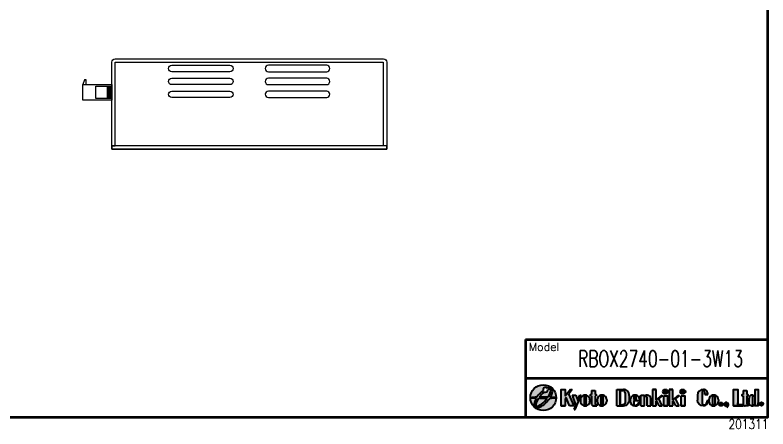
# Model space of a CAD drawing. Header units: millimetres. Extents: x 4 to 387, y 0 to 281.
# Drawn here: x 154.1 to 387, y 0.3 to 128.5 of the extents above; entities that cross this region are included whole.
import ezdxf

# ---------------------------------------------------------------- set-up
doc = ezdxf.new("R2010")
doc.units = ezdxf.units.MM
doc.linetypes.add('HIDDEN', pattern=[0.375, 0.25, -0.125])
doc.layers.get('0').update_dxf_attribs({"lineweight": 30})
doc.layers.add('0 @ 1', color=7, linetype='Continuous', lineweight=30)
doc.layers.add('AUX', color=7, linetype='Continuous', lineweight=40)
doc.styles.get("Standard").update_dxf_attribs({"font": 'simplex.shx', "width": 0.8, "bigfont": 'extfont.shx'})

# ---------------------------------------------------------------- blocks, each defined once
blk = doc.blocks.new('A$C58A435ED')
h = blk.add_hatch(color=256)
edge = h.paths.add_edge_path()
edge.add_ellipse((3.773587198117354, 4.196817087367676), major_axis=(2.361812504366488, 2.716954488801899), ratio=0.3819444444444653, start_angle=36.91420710907818, end_angle=132.4984448425061, ccw=False)
edge.add_arc((4.65000007218421, 6.399999378670387), 0.7500000000000107, 47.716325140725814, 192.9194600169402, ccw=False)
edge.add_ellipse((3.773587198117354, 4.196817087367676), major_axis=(2.361812504366659, 2.716954488802064), ratio=0.3819444444444362, start_angle=355.11932142212606, end_angle=374.4018947975413, ccw=False)
edge.add_ellipse((4.226412946251002, 3.803181669973355), major_axis=(2.361812504366308, 2.716954488802097), ratio=0.3819444444444228, start_angle=320.8704270941839, end_angle=364.8806785778694, ccw=False)
edge.add_arc((4.000000072180421, -35.9000006213288), 40.09999999999967, 84.27518954777139, 86.89867012710249, ccw=False)
edge.add_arc((4.000000072184041, 3.999999378670507), 3.999999999999948, 2.29e-13, 180.0000000000002)
edge.add_arc((4.000000072404037, -35.90000062387292), 40.10000000255265, 92.83887678115929, 95.7248104521737, ccw=False)
h = blk.add_hatch(color=256)
edge = h.paths.add_edge_path(flags=17)
edge.add_ellipse((3.773587198117354, 4.196817087367676), major_axis=(2.361812504366659, 2.716954488802064), ratio=0.3819444444444362, start_angle=310.1847318245495, end_angle=355.1193214221261)
edge.add_ellipse((4.226412946251002, 3.803181669973355), major_axis=(2.361812504366308, 2.716954488802097), ratio=0.3819444444444228, start_angle=364.8806785778694, end_angle=376.9172569597255)
edge.add_arc((4.64590059936633, 6.440648230716468), 0.7832318979547827, -118.93200922835058, 3.650290310823493, ccw=False)
edge.add_ellipse((4.226412946251002, 3.803181669973355), major_axis=(2.361812504366481, 2.716954488802258), ratio=0.3819444444443969, start_angle=39.80897284039416, end_angle=116.5044053354679)
edge.add_arc((4.000000072202564, -35.90000062130313), 40.09999999997294, 87.87584705466139, 91.76471786731457, ccw=False)
h = blk.add_hatch(color=256)
edge = h.paths.add_edge_path()
edge.add_arc((4.000000072184093, 3.999999378670505), 4, 180, 360)
edge.add_arc((4.000000072183813, 43.89999937867018), 40.09999999999969, 272.8388767810273, 275.7248104522239, ccw=False)
edge.add_ellipse((4.226412946251002, 3.803181669973355), major_axis=(2.361812504366427, 2.716954488802093), ratio=0.3819444444444074, start_angle=175.1193214221273, end_angle=312.49844484255107, ccw=False)
edge.add_ellipse((3.773587198117354, 4.196817087367676), major_axis=(2.361812504366707, 2.716954488802058), ratio=0.3819444444444306, start_angle=140.8704270940551, end_angle=184.8806785778792, ccw=False)
edge.add_arc((4.000000071549385, 43.89999937191472), 40.0999999932146, 264.27518954771597, 266.89867012749494, ccw=False)
h = blk.add_hatch(color=256)
edge = h.paths.add_edge_path(flags=17)
edge.add_ellipse((4.226412946251002, 3.803181669973355), major_axis=(2.361812504366427, 2.716954488802093), ratio=0.3819444444444074, start_angle=130.1847318245594, end_angle=175.1193214221273)
edge.add_ellipse((3.773587198117354, 4.196817087367676), major_axis=(2.361812504366707, 2.716954488802058), ratio=0.3819444444444306, start_angle=184.8806785778791, end_angle=296.5044053362664)
edge.add_arc((4.00000007189953, 43.89999937834407), 40.0999999996636, 267.87584705502576, 271.7647178677285, ccw=False)
blk.add_circle((4.000000072184093, 3.999999378670509), 4)
for centre, radius, start, end in [((4.65000007218407, 6.399999378670521), 0.7500000000000107, 46.19320078363318, 192.9194600169539), ((4.645900599366655, 6.44064823071632), 0.7832318979547827, 241.0679907715483, 3.650290310844553), ((4.000000072403906, -35.90000062387293), 40.10000000255266, 92.83887678115978, 95.72481045217431), ((4.000000071594456, 43.8999993719102), 40.09999999321459, 264.2751895476506, 266.8986701274294), ((4.000000072178096, 43.89999937833407), 40.09999999966357, 267.8758470546274, 271.7647178673098), ((4.000000072184036, -35.90000062130243), 40.09999999997295, 87.87584705463547, 91.76471786728702), ((4.000000072184093, 43.8999993786702), 40.09999999999969, 272.8388767810261, 275.7248104522234), ((4.000000072184093, -35.90000062132919), 40.09999999999969, 84.2751895477766, 86.89867012710823)]:
    blk.add_arc(centre, radius, start, end)
for centre, major_axis, ratio, start_param, end_param in [((3.773587198117354, 4.196817087367676), (2.361812504366659, 2.716954488802064), 0.3819444444444362, 5.024442884643541, 6.875096460284401), ((3.773587198117354, 4.196817087367676), (2.361812504366488, 2.716954488801899), 0.3819444444444653, 1.100419841322928, 1.907443110207523), ((4.226412946251002, 3.803181669973355), (2.361812504366481, 2.716954488802258), 0.3819444444443969, 1.141079770981902, 1.759009101951536), ((4.226412946251002, 3.803181669973355), (2.361812504366308, 2.716954488802097), 0.3819444444444228, 5.151329780016704, 6.969419591022086), ((3.773587198117354, 4.196817087367676), (2.361812504366706, 2.716954488802057), 0.3819444444444307, 2.009737126425152, 4.90060175554776), ((4.226412946251002, 3.803181669973355), (2.361812504366427, 2.716954488802093), 0.3819444444444074, 1.882850231053828, 5.04903576379776)]:
    blk.add_ellipse(centre, major_axis=major_axis, ratio=ratio, start_param=start_param, end_param=end_param)
blk = doc.blocks.new('A$C7F8063EA')
for points in [[(2.398777864283431, 4.829663306420513), (3.406328365880199, 6.169453883368078), (2.921754663084811, 6.169453883368085), (1.291720739670836, 4.051868400267174), (1.291720739670836, 6.170772863426478), (1.1133674889e-06, 6.170772863426471), (1.1133674889e-06, 1.050815427120141), (1.291720739670836, 1.050815427120141), (1.291720739670836, 3.357553768141244), (1.525719458847731, 3.668713634047847), (2.591814308545053, 1.057822508680139), (4.056205566284461, 1.057822508680146)], [(28.2337426024219, 6.170772863426464), (28.2337426024219, 1.050815427120142), (29.36610001997861, 1.050815427120141), (29.36610001997861, 2.640654124072921), (29.54453348874947, 2.786386900192896), (30.33980663270284, 1.050815427120113), (31.31894397160024, 1.050815427120113), (30.19566787494091, 3.318190840230171), (31.31251927078347, 4.230361945521053), (31.1496955754422, 4.408012072126442), (29.36610001997859, 2.99519422866465), (29.36610001997861, 6.170772863426463)], [(33.41618775227426, 6.170772863426464), (33.41618775227426, 1.050815427120142), (34.54854516983096, 1.050815427120141), (34.54854516983096, 2.640654124072923), (34.72697863860179, 2.786386900192901), (35.52225178255519, 1.050815427120127), (36.50138912145259, 1.05081542712012), (35.3781130247933, 3.318190840230151), (36.49496442063583, 4.23036194552105), (36.33214072529455, 4.408012072126442), (34.54854516983095, 2.995194228664646), (34.54854516983096, 6.170772863426464)], [(53.38047412418291, 6.170772863426464), (53.38047412418291, 1.050815427120141), (54.68106029502587, 1.050815427120141), (56.29751894606171, 1.050815427120142), (56.2975189460617, 1.410965188043746), (54.68106029502588, 1.410965188043746), (54.68106029502586, 6.170772863426464)], [(4.514313398489295, 1.134349005860251), (4.055858601252566, 5.019028322e-07), (4.378142334187486, 5.019028322e-07), (6.169417419713028, 4.408012072126439), (5.837386979518782, 4.40801207212644), (5.183398294731592, 2.789856714902839), (4.539052240885665, 4.408012072126438), (3.400905575323575, 4.408012072126438)], [(31.7998258105149, 4.229761809594492), (31.7998258105149, 1.050815427120141), (32.941005496245, 1.050815427120141), (32.941005496245, 4.229761809594492)], [(37.15768712419095, 4.229761809594491), (37.15768712419095, 1.050815427120141), (38.29886680992104, 1.050815427120141), (38.29886680992104, 4.229761809594492)]]:
    blk.add_hatch(color=256).paths.add_polyline_path(points)
h = blk.add_hatch(color=256)
edge = h.paths.add_edge_path()
edge.add_line((9.410215178256747, 4.230645526233281), (9.410215178256747, 1.759668284966215))
edge.add_ellipse((10.04980428069029, 1.75966828496621), major_axis=(4.547e-13, 0.7088528578460683), ratio=0.9022875415597713, start_angle=90.00000000003674, end_angle=180.0000000000367)
edge.add_line((10.04980428069029, 1.050815427120141), (11.02797277711079, 1.050815427120142))
edge.add_line((11.02797277711079, 1.050815427120142), (11.02797277711079, 1.40698119093291))
edge.add_ellipse((11.0280585437481, 1.935287182282309), major_axis=(2.477e-13, -0.528314164912672), ratio=0.9180339373020796, start_angle=270, end_angle=359.9999999999731, ccw=False)
edge.add_line((10.54304821080086, 1.93528718228209), (10.54304821080086, 4.230645526233274))
edge.add_line((10.54304821080086, 4.230645526233274), (10.86662624025985, 4.230645526233274))
edge.add_line((10.86662624025985, 4.230645526233274), (10.86662624025985, 4.585329156267562))
edge.add_line((10.86662624025985, 4.585329156267562), (10.54304821080086, 4.585329156267562))
edge.add_line((10.54304821080086, 4.585329156267562), (10.54304821080086, 5.814038219401482))
edge.add_line((10.54304821080086, 5.814038219401482), (9.410215178256747, 5.814038219401481))
edge.add_line((9.410215178256747, 5.814038219401481), (9.410215178256747, 4.585329156267562))
edge.add_line((9.410215178256747, 4.585329156267562), (9.089058107054825, 4.585329156267562))
edge.add_line((9.089058107054825, 4.585329156267562), (9.089058107054825, 4.230645526233274))
edge.add_line((9.089058107054825, 4.230645526233274), (9.410215178256747, 4.230645526233281))
h = blk.add_hatch(color=256)
edge = h.paths.add_edge_path()
edge.add_line((17.19864840931359, 1.050815427120141), (19.30238706350838, 1.050815427120141))
edge.add_ellipse((19.30238706350838, 2.973983978213254), major_axis=(0, -1.923168551093112), ratio=0.9305592290321637, start_angle=0, end_angle=90)
edge.add_line((21.09200930771249, 2.973983978213246), (21.09200930771249, 4.247604312333308))
edge.add_ellipse((19.30238706350838, 4.247604312333351), major_axis=(0, 1.923168551093112), ratio=0.9305592290321637, start_angle=270, end_angle=360)
edge.add_line((19.30238706350838, 6.170772863426464), (17.19864840931359, 6.170772863426464))
edge.add_line((17.19864840931359, 6.170772863426464), (17.19864840931359, 1.050815427120141))
edge = h.paths.add_edge_path(flags=16)
edge.add_line((18.32791822793343, 5.812326842775746), (19.14476182150094, 5.812326842775746))
edge.add_ellipse((19.14282603210222, 5.112001191007038), major_axis=(0, 0.7003256517687078), ratio=0.929745631167618, start_angle=270, end_angle=359.83893227171643, ccw=False)
edge.add_line((19.79395074722879, 5.112001191007015), (19.79395074722879, 2.109587099539584))
edge.add_ellipse((19.14282603210222, 2.109587099539567), major_axis=(0, -0.7003256517687078), ratio=0.929745631167618, start_angle=0.16106772828362637, end_angle=90, ccw=False)
edge.add_line((19.14476182150094, 1.409261447770859), (18.32791822793342, 1.409261447770859))
edge.add_line((18.32791822793342, 1.409261447770859), (18.32791822793343, 5.812326842775746))
h = blk.add_hatch(color=256)
edge = h.paths.add_edge_path()
edge.add_ellipse((32.28084409635221, 5.463593461529853), major_axis=(-0.8029901400914241, 0), ratio=0.8806825471307714, start_angle=0, end_angle=360)
h = blk.add_hatch(color=256)
edge = h.paths.add_edge_path()
edge.add_ellipse((37.63870541002825, 5.463593461529853), major_axis=(-0.8029901400914241, 0), ratio=0.8806825471307714, start_angle=0, end_angle=360)
h = blk.add_hatch(color=256)
edge = h.paths.add_edge_path()
edge.add_arc((44.03210335415496, 5.389742119339189), 0.4022708682637131, 0, 180, ccw=False)
edge.add_line((44.43437422241868, 5.389742119339189), (44.43437422241869, 4.585540193077122))
edge.add_line((44.43437422241869, 4.585540193077122), (45.39805205564927, 4.585540193077122))
edge.add_ellipse((44.03210335415496, 4.585540193077122), major_axis=(0, 1.585232670349341), ratio=0.8616707988949573, start_angle=270, end_angle=360)
edge.add_ellipse((44.03210335415496, 4.404088106452945), major_axis=(-1.843641580901476, 0), ratio=0.9582582511019692, start_angle=270.0000000000004, end_angle=360)
edge.add_line((42.18846177325349, 4.404088106452868), (42.18846177325349, 2.817500184093672))
edge.add_ellipse((44.03210335415496, 2.81750018409366), major_axis=(-1.843641580901476, 0), ratio=0.9582582511019692, start_angle=0, end_angle=89.99999999999957)
edge.add_ellipse((44.03210335415496, 2.639975360593325), major_axis=(0, -1.589159933473183), ratio=0.859541366934012, start_angle=0, end_angle=90)
edge.add_line((45.39805205564928, 2.639975360593325), (45.07598273930716, 2.639975360593325))
edge.add_line((45.07598273930716, 2.639975360593325), (45.07598273930716, 2.101617162536902))
edge.add_ellipse((44.45224876929251, 2.101617162536967), major_axis=(0, -0.68893955641488), ratio=0.9053536906204902, start_angle=0, end_angle=90, ccw=False)
edge.add_line((44.45224876929251, 1.412677606122088), (44.13368029113917, 1.412677606122088))
edge.add_ellipse((44.13368029113917, 1.929035216805459), major_axis=(4.547e-13, 0.5163576106833716), ratio=0.9757729814054631, start_angle=90.00000000005042, end_angle=180.0000000000504, ccw=False)
edge.add_line((43.62983248589126, 1.929035216805386), (43.62983248589126, 5.389742119339189))
h = blk.add_hatch(color=256)
edge = h.paths.add_edge_path()
edge.add_line((56.01527129174201, 4.230645526233274), (56.33642836294391, 4.230645526233274))
edge.add_line((56.33642836294391, 4.230645526233274), (56.33642836294392, 1.759668284966186))
edge.add_ellipse((56.97601746537748, 1.75966828496621), major_axis=(4.547e-13, 0.7088528578460683), ratio=0.9022875415597713, start_angle=90.00000000003674, end_angle=180.0000000000367)
edge.add_line((56.97601746537747, 1.050815427120141), (57.95418596179797, 1.050815427120141))
edge.add_line((57.95418596179797, 1.050815427120141), (57.95418596179797, 1.406981190932909))
edge.add_ellipse((57.95427172843528, 1.935287182282309), major_axis=(2.477e-13, -0.528314164912672), ratio=0.9180339373020796, start_angle=270, end_angle=359.9999999999731, ccw=False)
edge.add_line((57.46926139548805, 1.935287182282004), (57.46926139548805, 4.230645526233275))
edge.add_line((57.46926139548805, 4.230645526233275), (57.79283942494704, 4.230645526233274))
edge.add_line((57.79283942494704, 4.230645526233274), (57.79283942494704, 4.585329156267562))
edge.add_line((57.79283942494704, 4.585329156267562), (57.46926139548804, 4.585329156267562))
edge.add_line((57.46926139548804, 4.585329156267562), (57.46926139548805, 5.814038219401482))
edge.add_line((57.46926139548805, 5.814038219401482), (56.33642836294391, 5.814038219401482))
edge.add_line((56.33642836294391, 5.814038219401482), (56.33642836294394, 4.585329156267562))
edge.add_line((56.33642836294394, 4.585329156267562), (56.01527129174201, 4.585329156267562))
edge.add_line((56.01527129174201, 4.585329156267562), (56.01527129174201, 4.230645526233274))
h = blk.add_hatch(color=256)
edge = h.paths.add_edge_path()
edge.add_line((61.00913571780711, 6.170772863426463), (60.03930686129979, 6.170772863426464))
edge.add_line((60.03930686129979, 6.170772863426464), (60.0393068612998, 3.967246375105668))
edge.add_ellipse((59.37071800628541, 3.154375721908309), major_axis=(-4.11812363e-07, -1.253636350218062), ratio=0.7005460842986974, start_angle=140.5626067664118, end_angle=180.0000188213667)
edge.add_line((59.37071800628405, 4.408012072126439), (58.96088035646851, 4.408012072126439))
edge.add_ellipse((58.96088035646721, 3.154375721908309), major_axis=(4.11812363e-07, -1.253636350218062), ratio=0.7005460842986974, start_angle=179.9999811786333, end_angle=269.9999811786645)
edge.add_line((58.08265032018742, 3.154375721909497), (58.08265032018739, 2.304451777337887))
edge.add_ellipse((58.96088035646721, 2.304451777338201), major_axis=(4.11812363e-07, 1.253636350218062), ratio=0.7005460842986974, start_angle=90.00001882133549, end_angle=180.0000188213667)
edge.add_line((58.96088035646788, 1.050815427120141), (59.37071800628475, 1.050815427120141))
edge.add_ellipse((59.37071800628541, 2.304451777338201), major_axis=(-4.11812363e-07, 1.253636350218062), ratio=0.7005460842986974, start_angle=179.9999811786333, end_angle=219.4373932335881)
edge.add_line((60.03930686129979, 1.491581124140838), (60.03930686129979, 1.050815427120141))
edge.add_line((60.03930686129979, 1.050815427120141), (61.00913571780711, 1.050815427120141))
edge.add_line((61.00913571780711, 1.050815427120141), (61.00913571780711, 6.170772863426463))
h.paths.add_polyline_path([(60.03930686129979, 1.735331915351252, -1), (59.21817327816597, 1.735331915351252), (59.21817327816597, 3.761385435440615, -1), (60.03930686129979, 3.761385435440615)], flags=16)
h = blk.add_hatch(color=256)
h.paths.add_polyline_path([(6.000321070772656, 2.499626550424913, 0.9930558690252096), (8.918576991429632, 2.499862088220886), (8.918509413660729, 2.92878370181117, 1.006911414223633), (6.000321070772656, 2.948883291135963)])
h.paths.add_polyline_path([(7.130185689228994, 3.905856913461114, -1.045169310724598), (7.77891868472426, 3.87718728444978), (7.77891868472426, 1.587942342862924, -1.045169310724602), (7.130185689228994, 1.559272713851591)], flags=16)
h = blk.add_hatch(color=256)
h.paths.add_polyline_path([(12.65960897724608, 4.408012072126425), (12.63950891116084, 4.408012072126425, 0.4121976711162861), (11.19039555284587, 2.948883291135956), (11.19039555284587, 2.499626550424916, 0.9930558690252096), (14.10865147350284, 2.499862088220879), (14.10858389573397, 2.928783701811163, 0.416232331284715)])
h.paths.add_polyline_path([(12.32026017130221, 3.905856913461107, -1.045169310724598), (12.96899316679747, 3.877187284449773), (12.96899316679747, 1.587942342862917, -1.045169310724602), (12.32026017130221, 1.559272713851584)], flags=16)
h = blk.add_hatch(color=256)
edge = h.paths.add_edge_path()
edge.add_line((22.87629842648083, 4.408012072126447), (22.85619836039664, 4.408012072126439))
edge.add_arc((22.86624839343847, 2.948883291135963), 1.459163391357833, 90.39462957571416, 180)
edge.add_line((21.40708500208063, 2.948883291135963), (21.40708500208063, 2.506948753458312))
edge.add_arc((22.86992492511266, 2.513573222781768), 1.462854922406916, 180.2594621142477, 269.3397493728856)
edge.add_line((22.85306802025838, 1.050815427120134), (22.88678182996658, 1.050815427120134))
edge.add_arc((22.86992492511266, 2.513573222781772), 1.462854922406917, 270.6602506271005, 354.2193550323094)
edge.add_line((24.32534092273761, 2.366234165273212), (24.07787818271213, 2.366234165273212))
edge.add_ellipse((22.87629842648084, 2.366234165273212), major_axis=(-1.201579756231282, 0), ratio=0.9416571348462468, start_angle=90.17744929209329, end_angle=180, ccw=False)
edge.add_arc((22.86194962053696, 1.55927271385159), 0.3249999999999886, 179.9999999999999, 276.5641418440151, ccw=False)
edge.add_line((22.53694962053697, 1.559272713851591), (22.53694962053698, 2.732564813656352))
edge.add_line((22.53694962053698, 2.732564813656352), (24.32530421539708, 2.732846573795441))
edge.add_line((24.32530421539708, 2.732846573795441), (24.32527334496871, 2.92878370181117))
edge.add_arc((22.86624839343845, 2.948883291135975), 1.459163391357833, 359.2107408485284, 449.6053704242639)
h.paths.add_polyline_path([(22.53694962053697, 3.091152624663407), (22.53694962053697, 3.905856913461114, -1.045169310724599), (23.18568261603224, 3.877187284449781), (23.18568261603223, 3.091152624663408)], flags=16)
h = blk.add_hatch(color=256)
edge = h.paths.add_edge_path()
edge.add_line((24.66529301484071, 4.408012072126438), (24.6652930148407, 1.050815427120141))
edge.add_line((24.6652930148407, 1.050815427120141), (25.7938026291772, 1.050815427120141))
edge.add_line((25.7938026291772, 1.050815427120141), (25.79380262917721, 3.722369965857063))
edge.add_ellipse((26.21745473022793, 3.722369965857069), major_axis=(0.3767525711955679, 0.2169528969146351), ratio=0.9078835970869166, start_angle=60.06451933352412, end_angle=150.0645193335241, ccw=False)
edge.add_ellipse((26.21745473022793, 3.722369965857069), major_axis=(0, 0.4036375748992214), ratio=0.9656734174228072, start_angle=270, end_angle=360, ccw=False)
edge.add_line((26.60723680658112, 3.722369965857049), (26.60723680658112, 1.050815427120141))
edge.add_line((26.60723680658112, 1.050815427120141), (27.74030374813492, 1.050815427120142))
edge.add_line((27.74030374813492, 1.050815427120142), (27.74030374813492, 3.358657917323952))
edge.add_ellipse((26.76900827813415, 3.358657917323853), major_axis=(0, 1.049354154802585), ratio=0.9256126404564504, start_angle=270, end_angle=360)
edge.add_ellipse((26.76900827813415, 4.015239595457842), major_axis=(-0.9752056489569438, 0), ratio=0.4027586151584507, start_angle=270, end_angle=360)
edge.add_line((25.79380262917721, 4.015239595457812), (25.79380262917721, 4.232333820707942))
edge.add_line((25.79380262917721, 4.232333820707942), (25.63367631766278, 4.408012072126439))
edge.add_line((25.63367631766278, 4.408012072126439), (24.66529301484071, 4.408012072126438))
h = blk.add_hatch(color=256)
h.paths.add_polyline_path([(45.74534481770922, 2.499626550424377, 0.4093568311612341), (47.19052061992356, 1.05081542712012), (47.21842329482851, 1.05081542712012, 0.4094039504209535), (48.6636007383662, 2.499862088220879), (48.66353316059729, 2.928783701811163, 1.006911414223785), (45.74534481770922, 2.948883291135956)])
h.paths.add_polyline_path([(46.87520943616556, 3.905856913461107, -1), (47.52520943616554, 3.905856913461107), (47.52520943616554, 1.559272713851584, -1), (46.87520943616556, 1.559272713851584)], flags=16)
h = blk.add_hatch(color=256)
edge = h.paths.add_edge_path()
edge.add_ellipse((49.47965902708938, 1.582242384970413), major_axis=(-0.6495263368888118, 0), ratio=0.8208718778531608, start_angle=0, end_angle=360)
h = blk.add_hatch(color=256)
edge = h.paths.add_edge_path()
edge.add_ellipse((51.10382881327996, 1.582242384970413), major_axis=(-0.6495263368888118, 0), ratio=0.8208718778531608, start_angle=178.5690149176314, end_angle=477.542772379198)
edge.add_ellipse((51.25689893715616, 1.101706482423878), major_axis=(0, -0.4085205769865751), ratio=0.251102208153783, start_angle=0, end_angle=84.64326370635717, ccw=False)
edge.add_ellipse((51.25689893715616, 1.413106612160845), major_axis=(0, -0.7199207067235417), ratio=0.7312706617840086, start_angle=0, end_angle=90)
edge.add_ellipse((51.69606463323384, 1.413106612160845), major_axis=(0, 0.2018800132245815), ratio=0.432391469396966, start_angle=270, end_angle=339.5603886802153)
edge.add_ellipse((51.69606463323384, 1.413106612160845), major_axis=(0, 0.2018800132245815), ratio=0.432391469396966, start_angle=339.5603886802153, end_angle=340.2548236015122, ccw=False)
h = blk.add_hatch(color=256)
edge = h.paths.add_edge_path()
edge.add_ellipse((61.97248607229494, 1.654709356403827), major_axis=(-0.5819461302032778, 0), ratio=0.9599134801484431, start_angle=0, end_angle=360)
for p, q in [((1.1133674889e-06, 6.170772863426464), (1.291720739670836, 6.170772863426464)), ((2.921754663084811, 6.169453883368078), (1.291720739670836, 4.05186840026716)), ((3.406328365880199, 6.169453883368078), (2.398777864283459, 4.82966330642052)), ((4.056205566284461, 1.057822508680146), (2.398777864283459, 4.82966330642052)), ((2.921754663084811, 6.169453883368078), (3.406328365880199, 6.169453883368078)), ((9.410215178256747, 5.814038219401481), (10.54304821080086, 5.814038219401481)), ((9.410215178256747, 5.814038219401481), (9.410215178256747, 4.585329156267562)), ((10.54304821080086, 5.814038219401481), (10.54304821080086, 4.585329156267562)), ((17.19864840931359, 6.170772863426464), (19.30238706350838, 6.170772863426464)), ((17.19864840931359, 1.050815427120141), (17.19864840931359, 6.170772863426464)), ((17.19864840931359, 1.050815427120141), (17.19864840931359, 6.170772863426464)), ((17.19864840931359, 6.170772863426464), (19.30238706350838, 6.170772863426464)), ((18.32791822793342, 5.812326842775746), (18.32791822793342, 1.406412450844982)), ((18.32791822793342, 1.406412450844982), (18.32791822793342, 5.812326842775746)), ((18.32791822793342, 5.812326842775746), (19.1447947662723, 5.812326842775746)), ((19.79395074722879, 5.112001191007038), (19.79395074722879, 2.109587099539567)), ((28.2337426024219, 6.170772863426456), (29.36610001997861, 6.170772863426456)), ((28.2337426024219, 6.170772863426456), (28.2337426024219, 1.050815427120141)), ((29.36610001997861, 6.170772863426464), (28.2337426024219, 6.170772863426464)), ((29.36610001997861, 2.995194228664651), (29.36610001997861, 6.170772863426464)), ((33.41618775227426, 6.170772863426449), (34.54854516983096, 6.170772863426456)), ((33.41618775227426, 6.170772863426449), (33.41618775227426, 1.050815427120141)), ((34.54854516983096, 6.170772863426464), (33.41618775227426, 6.170772863426464)), ((34.54854516983096, 2.995194228664665), (34.54854516983096, 6.170772863426464)), ((37.46328924620457, 6.170772863426449), (37.63870541002825, 6.170772863426449)), ((37.46328924620457, 6.153692582305005), (37.46328924620457, 6.170772863426464)), ((37.46328924620457, 4.756414059633243), (37.46328924620457, 4.773494340754702)), ((43.62983248589126, 5.389742119339189), (43.62983248589126, 1.929035216805459)), ((43.62983248589126, 5.389742119339189), (43.62983248589126, 1.929035216805459)), ((44.43437422241868, 4.585540193077122), (44.43437422241868, 5.389742119339189)), ((44.43437422241868, 4.585540193077122), (44.43437422241868, 5.389742119339189)), ((53.38047412418291, 6.170772863426456), (54.68106029502587, 6.170772863426456)), ((56.33642836294393, 5.814038219401481), (57.46926139548804, 5.814038219401481)), ((56.33642836294393, 5.814038219401481), (56.33642836294393, 4.585329156267562)), ((57.46926139548804, 5.814038219401481), (57.46926139548804, 4.585329156267562)), ((60.03930686129982, 6.170772863426464), (61.00913571780711, 6.170772863426464)), ((60.03930686129976, 6.170772863426464), (61.00913571780711, 6.170772863426464)), ((1.525719458847731, 3.668713634047854), (1.291720739670836, 3.357553768141229)), ((2.591814308545053, 1.057822508680146), (1.525719458847731, 3.668713634047854)), ((3.400905575323577, 4.408012072126439), (4.514313398489292, 1.134349005860258)), ((3.400905575323577, 4.408012072126439), (4.539052240885666, 4.408012072126439)), ((3.400905575323577, 4.408012072126439), (4.539052240885666, 4.408012072126439)), ((4.378142334187486, 5.019028322e-07), (6.169417419713028, 4.408012072126439)), ((4.539052240885666, 4.408012072126439), (5.187514291777461, 2.779520153314024)), ((5.183398294731603, 2.789856714902867), (5.837386979518782, 4.408012072126439)), ((5.837386979518782, 4.408012072126439), (6.169417419713028, 4.408012072126439)), ((6.000321070772656, 2.948883291135963), (6.000321070772656, 2.52019769210505)), ((8.918509413660729, 2.92878370181117), (8.918576991429632, 2.499862088220886)), ((9.089058107054825, 4.585329156267562), (9.089058107054825, 4.230645526233274)), ((9.089058107054825, 4.585329156267562), (9.089058107054825, 4.230645526233274)), ((9.089058107054825, 4.230645526233274), (9.410215178256777, 4.230645526233281)), ((9.089058107054825, 4.230645526233274), (9.410215178256747, 4.230645526233281)), ((9.410215178256747, 4.230645526233281), (9.410215178256747, 1.75966828496621)), ((10.54304821080089, 4.230645526233281), (10.86662624025985, 4.230645526233274)), ((10.54304821080086, 4.230645526233274), (10.86662624025985, 4.230645526233274)), ((10.54304821080086, 4.230645526233274), (10.54304821080086, 1.935287182282081)), ((11.19039555284587, 2.948883291135956), (11.19039555284587, 2.520197692105043)), ((12.63950891116065, 4.408012072126425), (12.65960897724608, 4.408012072126425)), ((14.10858389573397, 2.928783701811163), (14.10865147350284, 2.499862088220879)), ((21.09200930771249, 4.247604312333351), (21.09200930771249, 2.973983978213254)), ((21.40708500208063, 2.948883291135963), (21.40708500208063, 2.52019769210505)), ((22.53694962053697, 3.091152624663408), (23.18568261603224, 3.091152624663408)), ((22.53694962053697, 2.732564813656352), (24.32530421539713, 2.732846573795441)), ((22.85619836039692, 4.408012072126439), (22.87629842648084, 4.408012072126446)), ((24.07787818271214, 2.366234165273212), (24.32530713385319, 2.366234165273212)), ((24.32527334496871, 2.92878370181117), (24.32530421539707, 2.732846573795441)), ((24.6652930148407, 4.408012072126439), (25.63367631766278, 4.408012072126439)), ((24.6652930148407, 1.050815427120141), (24.6652930148407, 4.408012072126439)), ((24.6652930148407, 4.408012072126439), (25.63367631766278, 4.408012072126439)), ((24.6652930148407, 4.408012072126439), (25.63367631766278, 4.408012072126439)), ((24.6652930148407, 1.050815427120141), (24.6652930148407, 4.408012072126439)), ((24.6652930148407, 4.408012072126439), (25.63367631766278, 4.408012072126439)), ((25.79380262917721, 4.232333820707935), (25.63367631766278, 4.408012072126439)), ((25.79380262917721, 4.232333820707935), (25.63367631766278, 4.408012072126439)), ((25.79380262917721, 4.015239595457842), (25.79380262917721, 4.232333820707935)), ((25.79380262917721, 4.015239595457842), (25.79380262917721, 4.232333820707935)), ((25.79380262917721, 4.232333820707935), (25.79380262917721, 4.015239595457842)), ((25.79380262917721, 1.050815427120141), (25.79380262917721, 3.722369965857069)), ((25.79380262917721, 1.050815427120141), (25.79380262917721, 3.722369965857097)), ((26.60723680658112, 1.050815427120134), (26.60723680658112, 3.722369965857069)), ((26.60723680658112, 1.050815427120141), (26.60723680658112, 3.722369965857069)), ((27.74030374813492, 1.050815427120141), (27.74030374813492, 3.358657917323853)), ((27.74030374813492, 1.050815427120141), (27.74030374813492, 3.358657917323853)), ((31.15275941671871, 4.410438995434105), (29.36610001997861, 2.995194228664651)), ((29.54453348874949, 2.786386900192916), (29.36610001997861, 2.640654124072923)), ((29.36610001997861, 1.050815427120141), (29.36610001997861, 2.640654124072923)), ((30.33980663270282, 1.050815427120156), (29.54453348874947, 2.786386900192908)), ((31.31251927078347, 4.230361945521053), (30.19566787494091, 3.318190840230172)), ((31.31894397160022, 1.050815427120141), (30.19566787494091, 3.318190840230172)), ((31.1496955754422, 4.408012072126439), (31.31251927078347, 4.230361945521053)), ((36.33520456657107, 4.410438995434105), (34.54854516983096, 2.995194228664651)), ((34.72697863860179, 2.786386900192901), (34.54854516983096, 2.640654124072923)), ((34.54854516983096, 1.050815427120141), (34.54854516983096, 2.640654124072931)), ((35.52225178255517, 1.050815427120156), (34.72697863860179, 2.786386900192894)), ((36.49496442063583, 4.230361945521053), (35.37811302479332, 3.318190840230172)), ((36.50138912145258, 1.050815427120141), (35.3781130247933, 3.318190840230165)), ((36.33214072529455, 4.408012072126439), (36.49496442063583, 4.230361945521053)), ((42.18846177325349, 4.404088106452945), (42.18846177325349, 4.408012072126439)), ((42.18846177325349, 4.404088106452945), (42.18846177325349, 2.81750018409366)), ((45.39805205564926, 4.585540193077122), (44.43437422241868, 4.585540193077122)), ((44.43437422241868, 4.585540193077122), (45.39805205564926, 4.585540193077122)), ((45.39805205564926, 2.639975360593325), (45.07598273930716, 2.639975360593325)), ((45.07598273930716, 2.639975360593325), (45.07598273930716, 2.101617162536967)), ((45.39805205564926, 2.639975360593325), (45.07598273930716, 2.639975360593325)), ((45.07598273930716, 2.639975360593325), (45.07598273930716, 2.101617162536967)), ((45.74534481770922, 2.948883291135956), (45.74534481770922, 2.520197692105043)), ((48.66353316059729, 2.928783701811163), (48.6636007383662, 2.499862088220879)), ((56.01527129174201, 4.585329156267562), (56.01527129174201, 4.230645526233274)), ((56.01527129174201, 4.585329156267562), (56.01527129174201, 4.230645526233274)), ((56.01527129174201, 4.230645526233274), (56.33642836294393, 4.230645526233274)), ((56.01527129174201, 4.230645526233274), (56.33642836294393, 4.230645526233274)), ((56.33642836294391, 4.230645526233274), (56.33642836294393, 1.75966828496621)), ((57.46926139548804, 4.230645526233274), (57.79283942494704, 4.230645526233274)), ((57.46926139548804, 4.230645526233274), (57.79283942494704, 4.230645526233274)), ((57.46926139548804, 4.230645526233274), (57.46926139548804, 1.935287182282081)), ((58.08265032018744, 3.15437543341477), (58.08265032018744, 2.379255401949649)), ((58.08265032018744, 3.15437543341477), (58.08265032018738, 2.304451777338201)), ((59.37071800628473, 4.408012072126439), (58.9608803564679, 4.408012072126439)), ((59.21817327816597, 3.761385435440615), (59.21817327816597, 1.735331915351252)), ((59.21817327816597, 3.761385435440615), (59.21817327816597, 1.735331915351252)), ((1.1133674889e-06, 1.050815427120141), (1.291720739670836, 1.050815427120141)), ((4.056205566284461, 1.057822508680146), (2.591814308545053, 1.057822508680146)), ((4.055858601252566, 5.019028322e-07), (4.514313398489292, 1.134349005860244)), ((4.055858601252566, 5.019028322e-07), (4.378142334187486, 5.019028322e-07)), ((10.04980428069021, 1.050815427120141), (11.0280585437481, 1.050815427120134)), ((11.0280585437481, 1.050815427120141), (10.04980428068984, 1.050815427120141)), ((11.02797277711079, 1.406973017369637), (11.02797277711079, 1.050815427120141)), ((11.0280585437481, 1.406973017369637), (11.0280585437481, 1.050815427120141)), ((11.0280585437481, 1.050815427120141), (11.0280585437481, 1.050815427120141)), ((12.65960897724611, 1.050815427120141), (12.66347402996737, 1.050815427120141)), ((17.19864840931359, 1.050815427120141), (19.30238706350838, 1.050815427120141)), ((17.19864840931359, 1.050815427120141), (19.30099920337989, 1.050815427120141)), ((18.32791822793342, 1.409261447770859), (19.1447947662723, 1.409261447770859)), ((22.85306802025866, 1.050815427120134), (22.88678182996648, 1.050815427120134)), ((22.87629842648084, 1.050815427120141), (22.87629842648084, 1.050732184770311)), ((24.6652930148407, 1.05081542712012), (25.79380262917721, 1.050815427120113)), ((24.6652930148407, 1.050815427120141), (25.79380262917724, 1.050815427120141)), ((26.60723680658112, 1.050815427120113), (27.74030374813492, 1.050815427120113)), ((26.60723680658112, 1.050815427120141), (27.74030374813492, 1.050815427120141)), ((28.2337426024219, 1.050815427120113), (29.36610001997861, 1.050815427120113)), ((28.2337426024219, 1.050815427120141), (29.36610001997861, 1.050815427120141)), ((30.33980663270282, 1.050815427120113), (31.31894397160022, 1.050815427120113)), ((31.7998258105149, 1.050815427120113), (32.941005496245, 1.050815427120113)), ((33.41618775227426, 1.050815427120113), (34.54854516983096, 1.050815427120127)), ((33.41618775227426, 1.050815427120141), (34.54854516983096, 1.050815427120141)), ((35.52225178255517, 1.050815427120127), (36.50138912145258, 1.05081542712012)), ((37.15768712419095, 1.05081542712012), (38.29886680992104, 1.05081542712012)), ((44.13368029113871, 1.412677606122088), (44.45224876929251, 1.412677606122088)), ((44.13368029113871, 1.412677606122088), (44.45224876929251, 1.412677606122088)), ((47.19052061992352, 1.05081542712012), (47.21842329482825, 1.05081542712012)), ((51.75313746120725, 1.568439477701531), (51.75313746120725, 1.565858952031305)), ((53.38047412418291, 1.05081542712012), (56.2975189460617, 1.050815427120127)), ((54.68106029502587, 1.410965188043746), (54.68106029502587, 2.006455426485672)), ((57.95427172843528, 1.050815427120141), (56.97601746537703, 1.050815427120141)), ((57.95418596179797, 1.406973017369637), (57.95418596179797, 1.050815427120141)), ((57.95427172843528, 1.406973017369637), (57.95427172843528, 1.050815427120141)), ((57.95427172843528, 1.050815427120141), (57.95427172843528, 1.406973017369637)), ((58.9608803564679, 1.050815427120141), (59.37071800628473, 1.050815427120141)), ((61.00913571780711, 1.050815427120141), (61.00913571780711, 1.97190299927297)), ((61.00913571780711, 1.050815427120141), (61.00913571780711, 1.97190299927297)), ((61.97248607229494, 2.21678994684953), (61.97248607229494, 2.213327291506175)), ((61.97248607229494, 1.09609142130148), (61.97248607229494, 1.092628765958124)), ((62.55442102239681, 1.658172011747183), (62.55905113449353, 1.658172011747183))]:
    blk.add_line(p, q)
for points in [[(1.291720739670836, 3.357553768141229), (1.291720739670836, 1.050815427120141), (1.1133674889e-06, 1.050815427120141), (1.1133674889e-06, 6.170772863426464), (1.291720739670836, 6.170772863426464), (1.291720739670836, 4.05186840026716)], [(54.68106029502587, 1.050815427120141), (53.38047412418291, 1.050815427120141), (53.38047412418291, 6.170772863426464), (54.68106029502587, 6.170772863426464), (54.68106029502587, 1.410965188043746)], [(60.03930686129979, 3.967246375105659), (60.03930686129979, 6.170772863426464), (61.00913571780711, 6.170772863426464), (61.00913571780711, 1.050815427120141), (60.03930686129979, 1.050815427120141), (60.03930686129979, 1.49158112414085)], [(60.03930686129979, 3.967246375105659), (60.03930686129979, 6.170772863426464), (61.00913571780711, 6.170772863426464), (61.00913571780711, 1.050815427120141), (60.03930686129979, 1.050815427120141), (60.03930686129979, 1.49158112414085)], [(7.130185689228994, 3.905856913461114), (7.130185689228994, 1.559272713851591)], [(7.77891868472426, 1.530603084840258), (7.77891868472426, 3.934526542472447)], [(9.089058107054825, 4.230645526233274), (9.089058107054825, 4.585329156267562), (9.410215178256747, 4.585329156267562)], [(9.089058107054825, 4.230645526233274), (9.089058107054825, 4.585329156267562), (9.410215178256747, 4.585329156267562)], [(10.54304821080086, 4.585329156267562), (10.86662624025985, 4.585329156267562), (10.86662624025985, 4.230645526233274)], [(10.54304821080086, 4.585329156267562), (10.86662624025985, 4.585329156267562), (10.86662624025985, 4.230645526233274)], [(12.32026017130221, 3.905856913461107), (12.32026017130221, 1.559272713851584)], [(12.96899316679747, 1.530603084840251), (12.96899316679747, 3.93452654247244)], [(22.53694962053697, 3.905856913461114), (22.53694962053697, 3.091152624663408)], [(22.53694962053697, 2.732564813656352), (22.53694962053697, 1.559272713851591)], [(23.18568261603224, 3.091152624663408), (23.18568261603224, 3.934526542472447)], [(46.87520943616556, 3.905856913461107), (46.87520943616556, 1.559272713851584)], [(47.52520943616554, 3.905856913461107), (47.52520943616554, 1.559272713851584)], [(56.33642836294393, 4.230645526233274), (56.01527129174201, 4.230645526233274), (56.01527129174201, 4.585329156267562), (56.33642836294393, 4.585329156267562)], [(56.33642836294393, 4.230645526233274), (56.01527129174201, 4.230645526233274), (56.01527129174201, 4.585329156267562), (56.33642836294393, 4.585329156267562)], [(57.46926139548804, 4.585329156267562), (57.79283942494704, 4.585329156267562), (57.79283942494704, 4.230645526233274), (57.46926139548804, 4.230645526233274)], [(57.46926139548804, 4.585329156267562), (57.79283942494704, 4.585329156267562), (57.79283942494704, 4.230645526233274), (57.46926139548804, 4.230645526233274)], [(60.03930686129979, 1.735331915351252), (60.03930686129979, 3.761385435440615)], [(60.03930686129979, 1.735331915351252), (60.03930686129979, 3.761385435440615)], [(54.68106029502587, 1.050815427120141), (56.2975189460617, 1.050815427120141), (56.2975189460617, 1.410965188043746), (54.68106029502587, 1.410965188043746)]]:
    blk.add_lwpolyline(points)
for points in [[(31.7998258105149, 4.229761809594492), (32.941005496245, 4.229761809594492), (32.941005496245, 1.050815427120141), (31.7998258105149, 1.050815427120141)], [(37.15768712419095, 4.229761809594492), (38.29886680992104, 4.229761809594492), (38.29886680992104, 1.050815427120141), (37.15768712419095, 1.050815427120141)]]:
    blk.add_lwpolyline(points, close=True)
for centre, radius, start, end in [((44.03210335415496, 5.389742119339189), 0.4022708682637131, 0, 180), ((7.459448210439177, 2.509912121264207), 1.459163391357833, 179.596121528961, 359.6053704242273), ((7.45948446213049, 2.948883291135963), 1.459163391357833, 359.2107408485284, 180), ((7.455185689228983, 3.905856913461114), 0.3249999999999886, 354.939117891124, 180), ((12.64952269251239, 2.5099121212642), 1.459163391357833, 179.596121528961, 359.6053704242273), ((12.6495589442037, 2.948883291135956), 1.459163391357833, 359.2107408485284, 180), ((12.6452601713022, 3.905856913461107), 0.3249999999999886, 354.939117891124, 180), ((22.86992492511266, 2.513573222781772), 1.462854922406916, 179.7405378857588, 354.2193550323095), ((22.86624839343847, 2.948883291135963), 1.459163391357833, 359.2107408485284, 180), ((22.86194962053696, 3.905856913461114), 0.3249999999999886, 354.939117891124, 180), ((47.20447195737574, 2.5099121212642), 1.459163391357833, 179.596121528961, 359.6053704242273), ((47.20450820906705, 2.948883291135956), 1.459163391357833, 359.2107408485284, 180), ((47.20020943616555, 3.9058569134611), 0.3249999999999744, 1.6284e-12, 179.9999999999984), ((59.62874006973288, 3.761385435440615), 0.4105667915669074, 0, 180), ((7.455185689228983, 1.559272713851591), 0.3249999999999886, 180, 5.060882108875975), ((12.6452601713022, 1.559272713851584), 0.3249999999999886, 180, 5.060882108875975), ((22.86194962053696, 1.559272713851591), 0.3249999999999886, 180, 273.1489861303093), ((47.20020943616555, 1.559272713851591), 0.3250000000000028, 180.0000000000016, 359.9999999999984), ((59.62874006973288, 1.735331915351252), 0.4105667915669074, 180, 0)]:
    blk.add_arc(centre, radius, start, end)
for centre, major_axis, ratio, start_param, end_param in [((19.14282603210222, 5.112001191007038), (0, 0.7003256517687078), 0.929745631167618, 4.712388980384689, 6.280161726404779), ((19.30238706350838, 4.247604312333351), (0, 1.923168551093112), 0.9305592290321637, 4.712388980384689, 6.283185307179586), ((44.03210335415496, 4.404088106452945), (-1.843641580901476, 0), 0.9582582511019692, 4.712388980384696, 6.283185307179586), ((44.03210335415496, 4.585540193077122), (0, 1.585232670349341), 0.8616707988949573, 4.712388980384689, 6.283185307179586), ((22.87629842648084, 2.366234165273212), (-1.201579756231282, 0), 0.9416571348462468, 1.573712710059326, 3.141592653589793), ((26.76900827813415, 4.015239595457842), (-0.9752056489569438, 0), 0.4027586151584507, 4.712388980384689, 6.283185307179586), ((26.21745473022793, 3.722369965857069), (0, 0.4036375748992214), 0.9656734174228072, 4.712388980384689, 6.283185307179586), ((26.76900827813415, 3.358657917323853), (0, 1.049354154802585), 0.9256126404564504, 4.712388980384689, 6.283185307179586), ((44.03210335415496, 2.639975360593325), (0, -1.589159933473183), 0.859541366934012, 0, 1.570796326794896), ((58.96088035646721, 3.154375721908309), (4.11812363e-07, -1.253636350218062), 0.7005460842986974, 3.141592184677289, 4.712388750259312), ((10.04980428069029, 1.75966828496621), (4.547e-13, 0.7088528578460683), 0.9022875415597713, 1.570796326795475, 3.141592653590503), ((11.0280585437481, 1.935287182282309), (2.477e-13, -0.528314164912672), 0.9180339373020796, 4.712388980384689, 6.283185307179075), ((44.13368029113917, 1.929035216805459), (4.547e-13, 0.5163576106833716), 0.9757729814054631, 1.570796326795755, 3.141592653590695), ((44.45224876929251, 2.101617162536967), (0, -0.68893955641488), 0.9053536906204902, 0, 1.570796326794896), ((51.10382881327996, 1.582242384970413), (-0.6495263368888118, 0), 0.8208718778531608, 3.111170258810619, 8.258473397439543), ((51.25689893715616, 1.413106612160845), (0, -0.7199207067235417), 0.7312706617840083, 0, 1.570796326794896), ((51.25689893715616, 1.101706482423878), (0, -0.4085205769865751), 0.251102208153783, 0, 1.547255815396282), ((51.69606463323384, 1.413106612160845), (0, 0.2018800132245815), 0.432391469396966, 4.712388980384689, 5.590339793167556), ((56.97601746537748, 1.75966828496621), (4.547e-13, 0.7088528578460683), 0.9022875415597713, 1.570796326795475, 3.141592653590503), ((57.95427172843528, 1.935287182282309), (2.477e-13, -0.528314164912672), 0.9180339373020796, 4.712388980384689, 6.283185307179075), ((59.37071800628541, 2.304451777338201), (-4.11812363e-07, 1.253636350218062), 0.7005460842986974, 3.141592184677289, 4.006894410555345)]:
    blk.add_ellipse(centre, major_axis=major_axis, ratio=ratio, start_param=start_param, end_param=end_param)
for centre, major_axis, ratio in [((32.28084409635221, 5.463593461529853), (-0.8029901400914241, 0), 0.8806825471307714), ((37.63870541002825, 5.463593461529853), (-0.8029901400914241, 0), 0.8806825471307714), ((49.47965902708938, 1.582242384970413), (-0.6495263368888118, 0), 0.8208718778531608), ((61.97248607229494, 1.654709356403827), (-0.5819461302032778, 0), 0.9599134801484431)]:
    blk.add_ellipse(centre, major_axis=major_axis, ratio=ratio)
at = {"extrusion": (0, 0, -1)}
for centre, major_axis, ratio, start_param, end_param in [((19.30238706350838, 2.973983978213254), (0, -1.923168551093112), 0.9305592290321637, 4.712388980384689, 6.283185307179586), ((26.21745473022793, 3.722369965857069), (0.3767525711955679, 0.2169528969146351), 0.9078835970869166, 3.706835372577473, 5.194113386768802), ((44.03210335415496, 2.81750018409366), (-1.843641580901476, 0), 0.9582582511019692, 4.712388980384696, 6.283185307179586), ((59.37071800628541, 3.154375721908309), (-4.11812363e-07, -1.253636350218062), 0.7005460842986974, 3.141592184677289, 4.006894410555345), ((19.14282603210222, 2.109587099539567), (0, -0.7003256517687078), 0.929745631167618, 4.712388980384689, 6.280161726404779), ((58.96088035646721, 2.304451777338201), (4.11812363e-07, 1.253636350218062), 0.7005460842986974, 3.141592184677289, 4.712388750259312)]:
    blk.add_ellipse(centre, major_axis=major_axis, ratio=ratio, start_param=start_param, end_param=end_param, dxfattribs=at)
blk = doc.blocks.new('A$C0AEA613A')
at = {"linetype": 'HIDDEN', "ltscale": 0.5}
for p, q in [((-41.49999999999996, 1), (-41.49999999999996, 27)), ((-41.49999999999996, 27), (41.5, 27)), ((41.5, 1), (41.5, 27))]:
    blk.add_line(p, q, dxfattribs=at)
for p, q in [((-51, 21.5), (-50.5, 21.5)), ((-44, 19.5), (-44, 15.69999999999999)), ((-43.89999999999999, 19.5), (-43.89999999999999, 15.69999999999999)), ((-43.80000000000001, 19.5), (-43.80000000000001, 15.69999999999999)), ((-43.69999999999999, 19.5), (-43.69999999999999, 15.69999999999999)), ((-43.59999999999998, 19.5), (-43.59999999999998, 15.69999999999999)), ((-43.5, 19.5), (-43.5, 15.69999999999999)), ((-43.39999999999999, 19.5), (-43.39999999999999, 15.69999999999999)), ((-43.29999999999995, 19.5), (-43.29999999999995, 15.69999999999999)), ((-43.19999999999999, 19.5), (-43.19999999999999, 15.69999999999999)), ((-43.09999999999998, 19.5), (-43.09999999999998, 15.69999999999999)), ((-43, 19.5), (-43, 15.69999999999999)), ((-42.9, 19.5), (-42.9, 15.69999999999999)), ((-42.79999999999997, 19.5), (-42.79999999999997, 15.69999999999999)), ((-42.69999999999997, 19.5), (-42.69999999999997, 15.69999999999999)), ((-42.59999999999998, 19.5), (-42.59999999999998, 15.69999999999999))]:
    blk.add_line(p, q)
at = {"ltscale": 0.5}
blk.add_line((-42.49999999999996, 1), (-41.49999999999996, 1), dxfattribs=at)
for points in [[(-41.49999999999996, 28), (41.5, 28, -0.4142135623730951), (42.5, 27), (42.5, 0), (-42.49999999999996, 0), (-42.49999999999996, 27, -0.4142135623730951)], [(-23.99999999999997, 26), (-5.999999999999971, 26, -0.4142135623730951), (-4.999999999999971, 25), (-4.999999999999971, 25, -0.4142135623730951), (-5.999999999999971, 24), (-23.99999999999997, 24, -0.4142135623730951), (-24.99999999999997, 25), (-24.99999999999997, 25, -0.4142135623730951)], [(23.93003886321233, 26), (5.930038863212331, 26, 0.4142135623730951), (4.93003886321233, 25), (4.93003886321233, 25, 0.4142135623730951), (5.930038863212331, 24), (23.93003886321233, 24, 0.4142135623730951), (24.93003886321233, 25), (24.93003886321233, 25, 0.4142135623730951)], [(-23.99999999999997, 22), (-5.999999999999971, 22, -0.4142135623730951), (-4.999999999999971, 21), (-4.999999999999971, 21, -0.4142135623730951), (-5.999999999999971, 20), (-23.99999999999997, 20, -0.4142135623730951), (-24.99999999999997, 21), (-24.99999999999997, 21, -0.4142135623730951)], [(23.93003886321233, 22), (5.930038863212331, 22, 0.4142135623730951), (4.93003886321233, 21), (4.93003886321233, 21, 0.4142135623730951), (5.930038863212331, 20), (23.93003886321233, 20, 0.4142135623730951), (24.93003886321233, 21), (24.93003886321233, 21, 0.4142135623730951)], [(-23.99999999999997, 18), (-5.999999999999971, 18, -0.4142135623730951), (-4.999999999999971, 17), (-4.999999999999971, 17, -0.4142135623730951), (-5.999999999999971, 16), (-23.99999999999997, 16, -0.4142135623730951), (-24.99999999999997, 17), (-24.99999999999997, 17, -0.4142135623730951)], [(23.93003886321233, 18), (5.930038863212331, 18, 0.4142135623730951), (4.93003886321233, 17), (4.93003886321233, 17, 0.4142135623730951), (5.930038863212331, 16), (23.93003886321233, 16, 0.4142135623730951), (24.93003886321233, 17), (24.93003886321233, 17, 0.4142135623730951)]]:
    blk.add_lwpolyline(points, format="xyb", close=True, dxfattribs=at)
for points in [[(-51.5, 20), (-50.5, 20), (-50.5, 21.5), (-51, 21.5)], [(-51.5, 20), (-42.5, 20), (-42.5, 15.19999999999999), (-51.5, 15.19999999999999)], [(-47.5, 19.5), (-42.5, 19.5), (-42.5, 15.69999999999999), (-47.5, 15.69999999999999)]]:
    blk.add_lwpolyline(points, close=True)
blk.add_lwpolyline([(-42.49999999999996, 0), (42.5, 0), (42.5, 1), (-42.49999999999996, 1)], close=True, dxfattribs=at)

msp = doc.modelspace()

# ---------------------------------------------------------------- linework, layer by layer
at = {"layer": 'AUX', "lineweight": 70}
for p, q in [((311.9999997582809, 28.00000024916356), (311.9999997582809, 16.00000024916357)), ((311.9999997582809, 28.00000024916356), (311.9999997582809, 16.00000024916357)), ((311.9999997582809, 28.00000024916356), (311.9999997582809, 16.00000024916357)), ((311.9999997582809, 28.00000024916356), (386.9999997582809, 28.00000024916357)), ((311.9999997582809, 16.00000024916357), (311.9999997582809, 4.000000249163575)), ((311.9999997582809, 16.00000024916357), (311.9999997582809, 4.000000249163575)), ((311.9999997582809, 16.00000024916357), (311.9999997582809, 4.000000249163575)), ((311.9999997582809, 16.00000024916357), (386.9999997582809, 16.00000024916357))]:
    msp.add_line(p, q, dxfattribs=at)
msp.add_lwpolyline([(3.999999758280865, 4.000000249163575), (386.9999997582809, 4.000000249163575), (386.9999997582809, 281.0000002491635), (3.999999758280865, 281.0000002491635)], close=True, dxfattribs=at)

# ---------------------------------------------------------------- block references
msp.add_blockref('A$C0AEA613A', (226.5396117307356, 86.98602571939875))
at = {"layer": 'AUX'}
for name, p in [('A$C58A435ED', (313.4999996860968, 6.00000087049306)), ('A$C7F8063EA', (322.9999986449134, 6.389206103890266))]:
    msp.add_blockref(name, p, dxfattribs=at)

# ---------------------------------------------------------------- texts
at = {"layer": '0 @ 1'}
for s, insert, char_height, attachment_point in [('{\\W0.7;RBOX2740-01-3W13}', (328.2747157711003, 19.58330069474049), 5, 7), ('201311', (374.7986344707326, 3.308402168120778), 3, 1)]:
    msp.add_mtext(s, dxfattribs=dict(at, insert=insert, char_height=char_height, attachment_point=attachment_point))
at = {"layer": 'AUX', "lineweight": 20}
msp.add_text('Model', height=2.5, dxfattribs=at).set_placement((312.9999995781059, 24.50000041733521))

doc.saveas('drawing.dxf')
